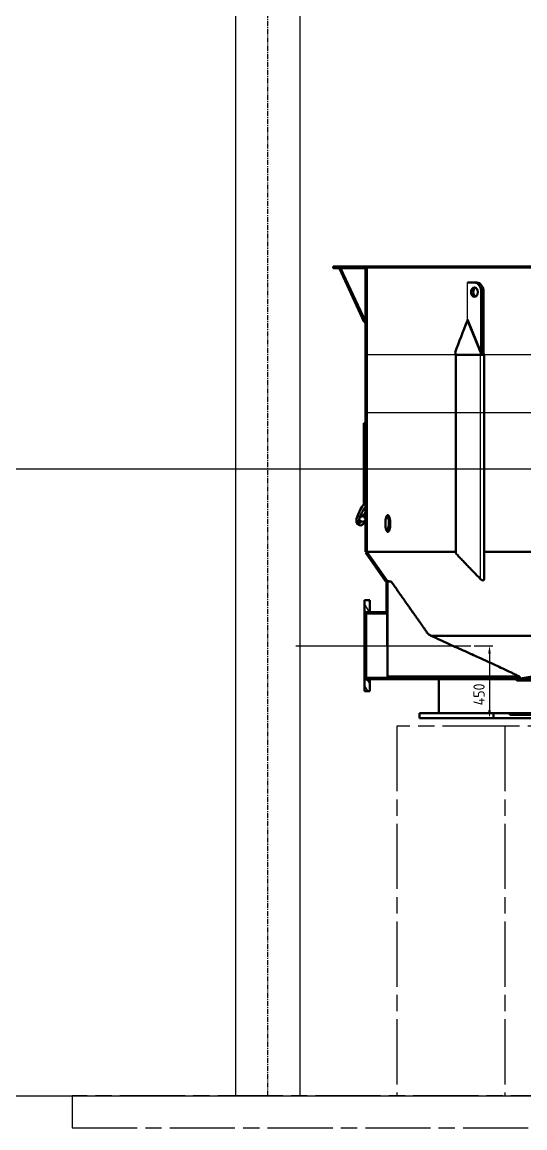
# Model space of a CAD drawing. Header units: millimetres. Extents: x 39335 to 110675, y -13954 to 36506.
# Drawn here: x 90711 to 93838, y 19215 to 26095 of the extents above; entities that cross this region are included whole.
import ezdxf

# ---------------------------------------------------------------- set-up
doc = ezdxf.new("R2010")
doc.units = ezdxf.units.MM
doc.linetypes.add('AM_ISO08W050', pattern=[18, 12, -1.5, 3, -1.5])
doc.linetypes.add('CENTER', pattern=[50.8, 31.75, -6.35, 6.35, -6.35])
for name, color, linetype, lineweight in [('AM_0', 7, 'Continuous', 50), ('AM_4', 3, 'Continuous', 25), ('AM_5', 3, 'Continuous', 25), ('AM_7', 4, 'AM_ISO08W050', 25), ('AM_8', 1, 'Continuous', 25), ('RED', 1, 'Continuous', 9)]:
    doc.layers.add(name, color=color, linetype=linetype, lineweight=lineweight)
doc.layers.add('CENTER', color=1, linetype='CENTER')
doc.styles.add('Andritz-Norm', font='arial.ttf')
doc.styles.get("Standard").update_dxf_attribs({"font": 'ISOCP.SHX'})
doc.dimstyles.new('Andritz-Bem', dxfattribs={"dimscale": 20, "dimtxt": 3.5, "dimasz": 2.5, "dimexe": 1, "dimexo": 0, "dimgap": 0.8, "dimtad": 1, "dimrnd": 1e-08, "dimtxsty": 'Andritz-Norm', "dimcen": 0.09, "dimdle": 10, "dimclrd": 7, "dimclre": 7, "dimclrt": 179, "dimazin": 2, "dimtfac": 1, "dimtdec": 3, "dimtmove": 0, "dimatfit": 3, "dimldrblk": 'Filled-1', "dimfxl": 0, "dimtolj": 1, "dimtzin": 0, "dimlwd": 25, "dimlwe": 25, "dimarcsym": 0})
pattern_1 = [(135.0002, (3731708.963, -131509.686), (-22.45056, -22.45072), [])]
pattern_2 = [(59.99998, (3731708.963, -131509.686), (-27.4963, 15.87501), [])]
pattern_3 = [(120.00018, (3731708.963, -131509.686), (-27.49626, -15.875084), [])]
pattern_4 = [(30.00002, (3731708.963, -131509.686), (-15.87501, 27.4963), [])]

# ---------------------------------------------------------------- blocks, each defined once
blk = doc.blocks.new('*D224')
at = {"layer": 'AM_5', "lineweight": 25, "transparency": 16777216}
for p, q in [((3733862.1, -121706.4), (3733978.3, -121706.4)), ((3733543.4, -122156.4), (3733978.3, -122156.4))]:
    blk.add_line(p, q, dxfattribs=at)
at = {"layer": 'AM_5', "transparency": 16777216}
blk.add_line((3733958.3, -121756.4), (3733958.3, -122106.4), dxfattribs=at)
for points in [[(3733950, -121756.4), (3733966.6, -121756.4), (3733958.3, -121706.4)], [(3733950, -122106.4), (3733966.6, -122106.4), (3733958.3, -122156.4)]]:
    blk.add_solid(points, dxfattribs=at)
at = {"layer": 'DEFPOINTS', "color": 0, "transparency": 16777216}
for p in [(3733842.1, -121706.4), (3733523.4, -122156.4), (3733958.3, -122156.4)]:
    blk.add_point(p, dxfattribs=at)
at = {"layer": 'AM_5', "color": 2, "transparency": 16777216, "insert": (3733893.3, -122009.4), "char_height": 70, "attachment_point": 5, "rotation": 90}
blk.add_mtext('\\A1;450', dxfattribs=at)
blk = doc.blocks.new('Filled-1')
at = {"color": 0}
for p, q in [((0, 0), (-1, 0.25)), ((-1, 0.25), (-1, -0.25)), ((-1, 0), (0, 0)), ((-1, -0.25), (0, 0))]:
    blk.add_line(p, q, dxfattribs=at)
at = {"color": 0, "flags": 128}
blk.add_lwpolyline([(-1, -0.25), (0, 0), (-1, 0.25), (-1, -0.25)], dxfattribs=at)
at = {"color": 0}
blk.add_solid([(-1, -0.25), (0, 0), (-1, 0.25), (-1, -0.25)], dxfattribs=at)
blk = doc.blocks.new('rgqwefw')
at = {"layer": 'AM_8'}
h = blk.add_hatch(dxfattribs=at)
h.set_pattern_fill('ANSI31', color=256, scale=254, angle=14.99998, style=0)
h.set_pattern_definition(pattern_2)
h.paths.add_polyline_path([(3732986.9, -119356.4), (3733186.9, -119356.4), (3733186.9, -119353.4), (3733186.9, -119346.4), (3732986.9, -119346.4)])
h = blk.add_hatch(dxfattribs=at)
h.set_pattern_fill('ANSI31', color=256, scale=254, angle=75.00018, style=0)
h.set_pattern_definition(pattern_3)
h.paths.add_polyline_path([(3733024.6, -119359.8), (3733179.6, -119692.2), (3733186.9, -119688.8), (3733031.9, -119356.4)])
h = blk.add_hatch(dxfattribs=at)
h.set_pattern_fill('ANSI31', color=256, scale=254, angle=90.00021, style=0)
h.set_pattern_definition(pattern_1)
h.paths.add_polyline_path([(3733194.9, -119353.4), (3733186.9, -119353.4), (3733186.9, -119356.4), (3733186.9, -120321.4), (3733186.9, -120821.4), (3733186.9, -121121.4), (3733194.9, -121121.4)])
h = blk.add_hatch(dxfattribs=at)
h.set_pattern_fill('ANSI31', color=256, scale=254, angle=-14.99998, style=0)
h.set_pattern_definition(pattern_4)
h.paths.add_polyline_path([(3733176.9, -120821.4), (3733186.9, -120821.4), (3733186.9, -120321.4), (3733176.9, -120321.4)])
h = blk.add_hatch(dxfattribs=at)
h.set_pattern_fill('ANSI31', color=256, scale=254, style=0)
h.set_pattern_definition([(45, (3731708.963, -131509.686), (-22.45064, 22.45064), [])])
h.paths.add_polyline_path([(3733310.8, -121304.4), (3733323, -121304.4), (3733194.9, -121121.4), (3733186.7, -121127.1)])
h = blk.add_hatch(dxfattribs=at)
h.set_pattern_fill('ANSI31', color=256, scale=254, angle=14.99998, style=0)
h.set_pattern_definition(pattern_2)
h.paths.add_polyline_path([(3733316.9, -121498.4), (3733324.9, -121498.4), (3733324.9, -121306.6), (3733316.9, -121306.6)])
h = blk.add_hatch(dxfattribs=at)
h.set_pattern_fill('ANSI31', color=256, scale=254, angle=75.00018, style=0)
h.set_pattern_definition(pattern_3)
h.paths.add_polyline_path([(3733213.9, -121988.9), (3733213.9, -121915.9), (3733181.9, -121915.9), (3733181.9, -121988.9)])
h.paths.add_polyline_path([(3733213.9, -121496.9), (3733213.9, -121423.9), (3733181.9, -121423.9), (3733181.9, -121496.9)])
h = blk.add_hatch(dxfattribs=at)
h.set_pattern_fill('ANSI31', color=256, scale=254, angle=-14.99998, style=0)
h.set_pattern_definition(pattern_4)
h.paths.add_polyline_path([(3734136.9, -121913.1), (3734138.6, -121923), (3734610.9, -121839.7), (3734609.1, -121829.9)])
h = blk.add_hatch(dxfattribs=at)
h.set_pattern_fill('ANSI31', color=256, scale=254, angle=90.00021, style=0)
h.set_pattern_definition(pattern_1)
h.paths.add_polyline_path([(3734127.7, -121914.4), (3734110.5, -121906.4), (3733191.9, -121906.4), (3733191.9, -121914.4)])
at = {"layer": 'AM_0'}
for p, q in [((3733186.9, -119346.4), (3732986.9, -119346.4)), ((3732986.9, -119346.4), (3732986.9, -119356.4)), ((3732986.9, -119356.4), (3733186.9, -119356.4)), ((3733031.9, -119356.4), (3733024.6, -119359.8)), ((3733024.6, -119359.8), (3733179.6, -119692.2)), ((3733186.9, -119688.8), (3733031.9, -119356.4)), ((3733186.9, -119356.4), (3733186.9, -119346.4)), ((3735361.9, -119346.4), (3733186.9, -119346.4)), ((3733194.9, -119353.4), (3733186.9, -119353.4)), ((3733186.9, -119353.4), (3733186.9, -121121.4)), ((3733194.9, -121121.4), (3733194.9, -119353.4)), ((3735361.9, -119353.4), (3733194.9, -119353.4)), ((3733864.9, -119446.4), (3733822.5, -119446.4)), ((3733879, -119446.4), (3733864.9, -119446.4)), ((3733907.3, -119885), (3733907.3, -119506.4)), ((3733921.5, -119506.4), (3733921.5, -119885)), ((3733179.6, -119692.2), (3733186.9, -119688.8)), ((3733186.9, -119692.2), (3733179.6, -119692.2)), ((3733822.5, -119677.2), (3733907.3, -119885)), ((3733744.1, -119881.8), (3733750, -119896.4)), ((3733748.4, -119896.4), (3733748.4, -121130.9)), ((3733749.9, -119896.4), (3733748.4, -119896.4)), ((3733749.9, -119896.4), (3733750, -119896.4)), ((3733750, -119896.4), (3733850.7, -119896.4)), ((3733900.3, -119896.4), (3733850.7, -119896.4)), ((3733903.7, -119894), (3733896.8, -119896.4)), ((3733900.3, -119896.4), (3733925.3, -119896.4)), ((3733907.3, -119885), (3733921.5, -119885)), ((3733921.4, -119885), (3733926.1, -119896.4)), ((3733924.9, -119896.4), (3733923.9, -119894)), ((3733925.3, -119896.4), (3733925.3, -121289.3)), ((3733925.3, -119896.4), (3733926.1, -119896.4)), ((3733186.9, -120321.4), (3733176.9, -120321.4)), ((3733176.9, -120321.4), (3733176.9, -120821.4)), ((3733186.9, -120821.4), (3733186.9, -120321.4)), ((3733176.9, -120821.4), (3733186.9, -120821.4)), ((3733150.7, -120955.9), (3733136, -120946.9)), ((3733186.9, -120913), (3733179.7, -120908.6)), ((3733194.9, -121121.4), (3733186.7, -121127.1)), ((3733186.7, -121127.1), (3733310.8, -121304.4)), ((3733186.9, -121121.4), (3733194.9, -121121.4)), ((3733323, -121304.4), (3733194.9, -121121.4)), ((3733748.4, -121121.4), (3733194.9, -121121.4)), ((3733748.4, -121121.4), (3733194.9, -121121.4)), ((3735361.9, -121121.4), (3733925.3, -121121.4)), ((3735361.9, -121121.4), (3733925.3, -121121.4)), ((3733310.8, -121304.4), (3733323, -121304.4)), ((3733324.9, -121306.6), (3733316.9, -121306.6)), ((3733316.9, -121306.6), (3733316.9, -121498.4)), ((3733323, -121304.4), (3733333.7, -121304.4)), ((3733324.9, -121306.6), (3733346.6, -121306.6)), ((3733324.9, -121498.4), (3733324.9, -121306.6)), ((3733213.9, -121423.9), (3733181.9, -121423.9)), ((3733181.9, -121423.9), (3733181.9, -121496.9)), ((3733181.9, -121988.9), (3733181.9, -121423.9)), ((3733213.9, -121496.9), (3733213.9, -121423.9)), ((3733181.9, -121496.9), (3733213.9, -121496.9)), ((3733191.9, -121498.4), (3733316.9, -121498.4)), ((3733191.9, -121506.4), (3733191.9, -121498.4)), ((3733213.9, -121496.9), (3733213.9, -121498.4)), ((3733316.9, -121498.4), (3733324.9, -121498.4)), ((3733321.9, -121498.4), (3733321.9, -121506.4)), ((3733324.9, -121498.4), (3733324.9, -121626.4)), ((3733321.9, -121506.4), (3733191.9, -121506.4)), ((3733191.9, -121506.4), (3733191.9, -121906.4)), ((3733321.9, -121706.4), (3733321.9, -121506.4)), ((3733324.9, -121626.4), (3733324.9, -121706.4)), ((3733321.9, -121649.3), (3733324.9, -121649.3)), ((3733324.9, -121706.4), (3733321.9, -121706.4)), ((3733321.9, -121706.4), (3733324.9, -121706.4)), ((3733324.9, -121706.4), (3733324.9, -121898.4)), ((3735361.9, -121644.8), (3733596.3, -121644.8)), ((3735361.9, -121644.8), (3733596.3, -121644.8)), ((3734609.1, -121829.9), (3734136.9, -121913.1)), ((3734138.6, -121923), (3734610.9, -121839.7)), ((3733213.9, -121915.9), (3733181.9, -121915.9)), ((3733181.9, -121915.9), (3733181.9, -121988.9)), ((3734110.5, -121906.4), (3733191.9, -121906.4)), ((3733191.9, -121906.4), (3733191.9, -121914.4)), ((3733191.9, -121914.4), (3734127.7, -121914.4)), ((3733213.9, -121914.4), (3733213.9, -121915.9)), ((3733213.9, -121988.9), (3733213.9, -121915.9)), ((3733324.9, -121898.4), (3734146, -121898.4)), ((3733324.9, -121906.4), (3733324.9, -121898.4)), ((3733324.9, -121906.4), (3734146, -121906.4)), ((3733643.2, -122126.4), (3733643.2, -121914.4)), ((3733643.4, -122126.4), (3733643.4, -121914.4)), ((3734127.7, -121914.4), (3734110.5, -121906.4)), ((3734135.8, -121915.4), (3734118, -121915.4)), ((3734118, -121915.4), (3734132.6, -121922.2)), ((3734132.6, -121922.2), (3734135.8, -121915.4)), ((3734136.9, -121913.1), (3734138.6, -121923)), ((3734146, -121906.4), (3734146, -121898.4)), ((3734138.4, -121922.2), (3734132.6, -121922.2)), ((3734373.7, -121923), (3734138.6, -121923)), ((3733181.9, -121988.9), (3733213.9, -121988.9)), ((3733523.4, -122126.4), (3733523.4, -122156.4)), ((3733983, -122126.4), (3733523.4, -122126.4)), ((3733983, -122156.4), (3733523.4, -122156.4)), ((3734084.8, -122126.4), (3733983, -122126.4)), ((3733983, -122126.4), (3733983, -122156.4)), ((3734513.3, -122156.4), (3733983, -122156.4)), ((3734084.8, -122126.4), (3734084.8, -122136.4)), ((3734731.3, -122126.4), (3734084.8, -122126.4)), ((3734731.3, -122136.4), (3734084.8, -122136.4))]:
    blk.add_line(p, q, dxfattribs=at)
for centre, major_axis, ratio in [((3733864.9, -119506.4), (0, -30), 0.707107), ((3733157.8, -120934.7), (4.71, 7.67), 0.296198), ((3733163.3, -120897.2), (4.71, 7.67), 0.296198), ((3733178.7, -120934.7), (4.71, 7.67), 0.296198)]:
    blk.add_ellipse(centre, major_axis=major_axis, ratio=ratio, dxfattribs=at)
for centre, major_axis, ratio, start_param, end_param in [((3733879, -119506.4), (0, 30), 0.707107, 0.339837, 2.801756), ((3733864.9, -119506.4), (0, 60), 0.707107, 4.712389, 6.283185), ((3733879, -119506.4), (0, 60), 0.707107, 4.712389, 6.283185), ((3735361.9, -123416.7), (-20.8, 5266.3), 0.411465, 0.782407, 0.833298), ((3735361.9, -123921), (-2147.6, 6319.2), 0.045799, 0.861875, 0.864873), ((3733903.5, -119902.4), (20.4, 8.3), 0.353553, 0.007865, 1.419583), ((3733188.4, -120861.7), (-52.3, -85.2), 0.296198, 4.407968, 6.283185), ((3733203, -120870.7), (-52.3, -85.2), 0.296198, 4.544759, 6.283185), ((3733203, -120870.7), (-23.3, -37.9), 0.296198, 4.9385, 6.283185), ((3733203, -120870.7), (-52.3, -85.2), 0.296198, 0, 0.839991), ((3733318, -120941.4), (0, -47.6), 0.296198, 6.207001, 9.147805), ((3733318, -120941.4), (0, -51.3), 0.296198, 0.051746, 2.732909)]:
    blk.add_ellipse(centre, major_axis=major_axis, ratio=ratio, start_param=start_param, end_param=end_param, dxfattribs=at)
for points, knots in [([(3733823.8, -119680.4), (3733822.3, -119682), (3733821.1, -119684.2), (3733819.9, -119686.8), (3733819.7, -119687.3), (3733819.5, -119687.8)], [6.0260419, 6.0260419, 6.0260419, 6.0260419, 6.7920115, 6.7920115, 6.9615778, 6.9615778, 6.9615778, 6.9615778]), ([(3733341.4, -120946.3), (3733341.4, -120949.4), (3733341.3, -120952.7), (3733340.9, -120959.3), (3733340.6, -120962.6), (3733339.8, -120969), (3733339.3, -120972.1), (3733338.1, -120977.8), (3733337.4, -120980.5), (3733336, -120985.1), (3733335.2, -120987.2), (3733333.5, -120990.9), (3733332.6, -120992.6), (3733330.6, -120995.3), (3733329.6, -120996.3), (3733327.6, -120997.6), (3733326.5, -120998), (3733324.5, -120998), (3733323.5, -120997.6), (3733321.5, -120996.3), (3733320.5, -120995.3), (3733318.7, -120992.6), (3733317.8, -120990.9), (3733316.2, -120987.2), (3733315.5, -120985.1), (3733314.2, -120980.5), (3733313.6, -120977.8), (3733312.5, -120972.1), (3733312, -120969), (3733311.3, -120962.6), (3733311, -120959.3), (3733310.7, -120952.7), (3733310.6, -120949.4), (3733310.6, -120943), (3733310.7, -120939.5), (3733311.1, -120932.7), (3733311.3, -120929.3), (3733312.1, -120922.6), (3733312.6, -120919.5), (3733313.8, -120913.5), (3733314.5, -120910.8), (3733315.8, -120906.3), (3733316.5, -120904.3), (3733318.1, -120900.7), (3733318.9, -120899.2), (3733320.7, -120896.6), (3733321.7, -120895.6), (3733323.6, -120894.4), (3733324.6, -120894), (3733326.5, -120894), (3733327.5, -120894.4), (3733329.5, -120895.6), (3733330.4, -120896.6), (3733332.3, -120899.2), (3733333.2, -120900.7), (3733334.9, -120904.3), (3733335.6, -120906.3), (3733337.1, -120910.8), (3733337.8, -120913.5), (3733339.1, -120919.5), (3733339.6, -120922.6), (3733340.5, -120929.3), (3733340.8, -120932.7), (3733341.3, -120939.5), (3733341.4, -120943), (3733341.4, -120946.3)], [0, 0, 0, 0, 0.949828, 0.949828, 1.899656, 1.899656, 2.849484, 2.849484, 3.799311, 3.799311, 4.673837, 4.673837, 5.548363, 5.548363, 6.422889, 6.422889, 7.297415, 7.297415, 8.171941, 8.171941, 9.046467, 9.046467, 9.920993, 9.920993, 10.795519, 10.795519, 11.745347, 11.745347, 12.695175, 12.695175, 13.645002, 13.645002, 14.59483, 14.59483, 15.585658, 15.585658, 16.576486, 16.576486, 17.567315, 17.567315, 18.558143, 18.558143, 19.400654, 19.400654, 20.243166, 20.243166, 21.085677, 21.085677, 21.928189, 21.928189, 22.7707, 22.7707, 23.613212, 23.613212, 24.455724, 24.455724, 25.298235, 25.298235, 26.289063, 26.289063, 27.279891, 27.279891, 28.27072, 28.27072, 29.261548, 29.261548, 29.261548, 29.261548]), ([(3733319.2, -120993.2), (3733319.8, -120993.1), (3733320.4, -120992.8), (3733322.1, -120991.7), (3733323.1, -120990.6), (3733325, -120988), (3733326, -120986.3), (3733327.7, -120982.6), (3733328.4, -120980.5), (3733329.9, -120975.9), (3733330.5, -120973.2), (3733331.7, -120967.5), (3733332.2, -120964.4), (3733333.1, -120958), (3733333.4, -120954.7), (3733333.8, -120948.1), (3733333.8, -120944.8), (3733333.8, -120941.7)], [22.291342, 22.291342, 22.291342, 22.291342, 22.838593, 22.838593, 23.713126, 23.713126, 24.587659, 24.587659, 25.462192, 25.462192, 26.412029, 26.412029, 27.361867, 27.361867, 28.311704, 28.311704, 29.261542, 29.261542, 29.261542, 29.261542]), ([(3733333.8, -120941.7), (3733333.8, -120938.4), (3733333.7, -120934.9), (3733333.3, -120928.1), (3733333, -120924.6), (3733332.1, -120918), (3733331.6, -120914.8), (3733330.3, -120908.9), (3733329.6, -120906.2), (3733328.1, -120901.6), (3733327.4, -120899.6), (3733325.9, -120896.5), (3733325.2, -120895.2), (3733324.5, -120894.2)], [0, 0, 0, 0, 0.990813, 0.990813, 1.981626, 1.981626, 2.972439, 2.972439, 3.963252, 3.963252, 4.805761, 4.805761, 5.458906, 5.458906, 5.458906, 5.458906]), ([(3733917.9, -121299.9), (3733916.8, -121299.9), (3733915.7, -121299.7), (3733913.2, -121298.9), (3733911.9, -121298.3), (3733909.3, -121296.9), (3733908, -121296), (3733905.4, -121294.1), (3733904.2, -121293.1), (3733902.1, -121291.2), (3733901.2, -121290.3), (3733900.3, -121289.3)], [15.702711, 15.702711, 15.702711, 15.702711, 16.165214, 16.165214, 16.627717, 16.627717, 17.090221, 17.090221, 17.552724, 17.552724, 17.937737, 17.937737, 17.937737, 17.937737]), ([(3733925.3, -121289.3), (3733925.3, -121290.3), (3733925.2, -121291.2), (3733925, -121293.1), (3733924.8, -121294.1), (3733924.1, -121296), (3733923.6, -121296.9), (3733922.4, -121298.3), (3733921.7, -121298.9), (3733920, -121299.7), (3733919, -121299.9), (3733917.9, -121299.9)], [13.467684, 13.467684, 13.467684, 13.467684, 13.852697, 13.852697, 14.3152, 14.3152, 14.777704, 14.777704, 15.240207, 15.240207, 15.702711, 15.702711, 15.702711, 15.702711]), ([(3734146, -121898.4), (3734146, -121898.4), (3734143.7, -121897.3), (3734139.4, -121895.2), (3734134.5, -121892.8), (3734126.9, -121889.2), (3734118, -121884.9), (3734112.3, -121882.1), (3734106, -121879.1), (3734099.5, -121876), (3734096.3, -121874.5), (3734093.2, -121873), (3734089.9, -121871.4), (3734075, -121864.3), (3734058.4, -121856.5), (3734040.8, -121848.2), (3734011.4, -121834.4), (3733979.2, -121819.4), (3733946.4, -121804.3), (3733928.3, -121796), (3733910.1, -121787.7), (3733892.1, -121779.5), (3733877.4, -121772.8), (3733862.9, -121766.3), (3733848.8, -121759.9), (3733842.9, -121757.2), (3733837, -121754.6), (3733831.1, -121751.9), (3733798.8, -121737.4), (3733764.3, -121721.9), (3733729.3, -121706.4)], [69.485288, 69.485288, 69.485288, 69.485288, 73.205996, 73.205996, 73.205996, 77.487054, 77.487054, 77.487054, 80.240661, 80.240661, 80.240661, 81.583996, 81.583996, 81.583996, 87.834321, 87.834321, 87.834321, 98.265669, 98.265669, 98.265669, 104.009227, 104.009227, 104.009227, 108.681992, 108.681992, 108.681992, 110.637059, 110.637059, 110.637059, 121.239902, 121.239902, 121.239902, 121.239902]), ([(3734111.8, -121906.4), (3734116.6, -121908.8), (3734120.5, -121910.8), (3734124.7, -121912.9), (3734125.8, -121913.4), (3734127.3, -121914.2), (3734127.7, -121914.4), (3734127.7, -121914.4)], [62.934513, 62.934513, 62.934513, 62.934513, 65.824109, 65.824109, 67.367544, 67.367544, 68.91098, 68.91098, 68.91098, 68.91098]), ([(3734118, -121915.4), (3734118, -121915.4), (3734117.6, -121915.2), (3734116.6, -121914.7), (3734116.3, -121914.5), (3734116, -121914.4)], [68.02928, 68.02928, 68.02928, 68.02928, 69.581033, 69.581033, 70.085714, 70.085714, 70.085714, 70.085714]), ([(3734123.8, -121906.4), (3734124.2, -121906.6), (3734124.5, -121906.7), (3734130, -121909.5), (3734134.2, -121911.6), (3734137.1, -121913.1)], [63.69279, 63.69279, 63.69279, 63.69279, 63.885053, 63.885053, 66.937524, 66.937524, 66.937524, 66.937524]), ([(3734136.9, -121913.6), (3734136.8, -121913.9), (3734136.6, -121914.1), (3734136, -121915), (3734135.8, -121915.4), (3734135.8, -121915.4)], [14.259695, 14.259695, 14.259695, 14.259695, 14.834438, 14.834438, 16.953644, 16.953644, 16.953644, 16.953644])]:
    blk.add_open_spline(points, degree=3, knots=knots, dxfattribs=at)
for points, weights in [([(3733748.4, -121130.9), (3733826.3, -121214), (3733900.3, -121289.3)], [1.00007953949, 1.00073968781, 1.00009689965]), ([(3733323, -121306.6), (3733322.2, -121305.5), (3733321.5, -121304.4)], [1.00002387299, 1.00001200857, 1]), ([(3733333.7, -121304.4), (3733334.5, -121305.5), (3733335.3, -121306.6)], [1, 1.00001194466, 1.00002374342]), ([(3733579.2, -121636.8), (3733469.9, -121481.8), (3733346.6, -121306.6)], [1, 1.00185871181, 1]), ([(3733729.3, -121706.4), (3733657.5, -121673.1), (3733579.2, -121636.8)], [1, 1.0009548881, 1])]:
    blk.add_rational_spline(points, weights, degree=2, dxfattribs=at)
at = {"layer": 'AM_4'}
for p, q in [((3733822.5, -119677.2), (3733822.5, -119446.4)), ((3733921.5, -119506.4), (3733907.3, -119506.4)), ((3733819.5, -119687.8), (3733903.7, -119894)), ((3737528.9, -119896.4), (3733194.9, -119896.4)), ((3733900.3, -119896.4), (3733900.3, -121289.3)), ((3733920.2, -119885), (3733923.9, -119894)), ((3737528.9, -120256.4), (3733194.9, -120256.4)), ((3733324.9, -121706.4), (3733729.3, -121706.4))]:
    blk.add_line(p, q, dxfattribs=at)
at = {"layer": 'AM_7'}
blk.add_line((3732753.1, -121706.4), (3733842.1, -121706.4), dxfattribs=at)
at = {"layer": 'AM_7', "ltscale": 33.781765}
for p, q in [((3733382, -122206.4), (3733382, -124506.4)), ((3734071.4, -122206.4), (3733382, -122206.4)), ((3734053.7, -122206.4), (3734053.7, -124506.4)), ((3734601.9, -122206.4), (3734071.4, -122206.4)), ((3731361.9, -124506.4), (3731361.9, -124706.4)), ((3739361.9, -124506.4), (3731361.9, -124506.4)), ((3731361.9, -124706.4), (3739361.9, -124706.4))]:
    blk.add_line(p, q, dxfattribs=at)
at = {"layer": 'AM_5'}
dim = blk.add_linear_dim(base=(3733958.3, -122156.4), p1=(3733842.1, -121706.4), p2=(3733523.4, -122156.4), angle=90, dimstyle='Andritz-Bem', override={"dimexo": 1, "dimgap": 1.5, "dimdec": 0, "dimtxsty": 'Standard', "dimdle": 0, "dimclrd": 256, "dimclre": 256, "dimclrt": 2, "dimatfit": 2, "dimlwd": 65535}, dxfattribs=at)
dim.commit()
dim.dimension.update_dxf_attribs({"geometry": '*D224', "text_midpoint": (3733958.3, -122009.4), "dimtype": 128})

msp = doc.modelspace()

# ---------------------------------------------------------------- linework, layer by layer
for p, q in [((92039.29, 19414.91), (92039.29, 28601.52)), ((92439.29, 19414.91), (92439.29, 28601.52)), ((80236.42, 23314.91), (105424.28, 23314.91)), ((79697.47, 19414.91), (104867.78, 19414.91))]:
    msp.add_line(p, q)
at = {"layer": 'CENTER'}
msp.add_line((92239.29, 19414.91), (92239.29, 29540.87), dxfattribs=at)

# ---------------------------------------------------------------- block references
at = {"layer": 'RED'}
msp.add_blockref('rgqwefw', (-3640340.58, 143921.29), dxfattribs=at)

doc.saveas('drawing.dxf')
